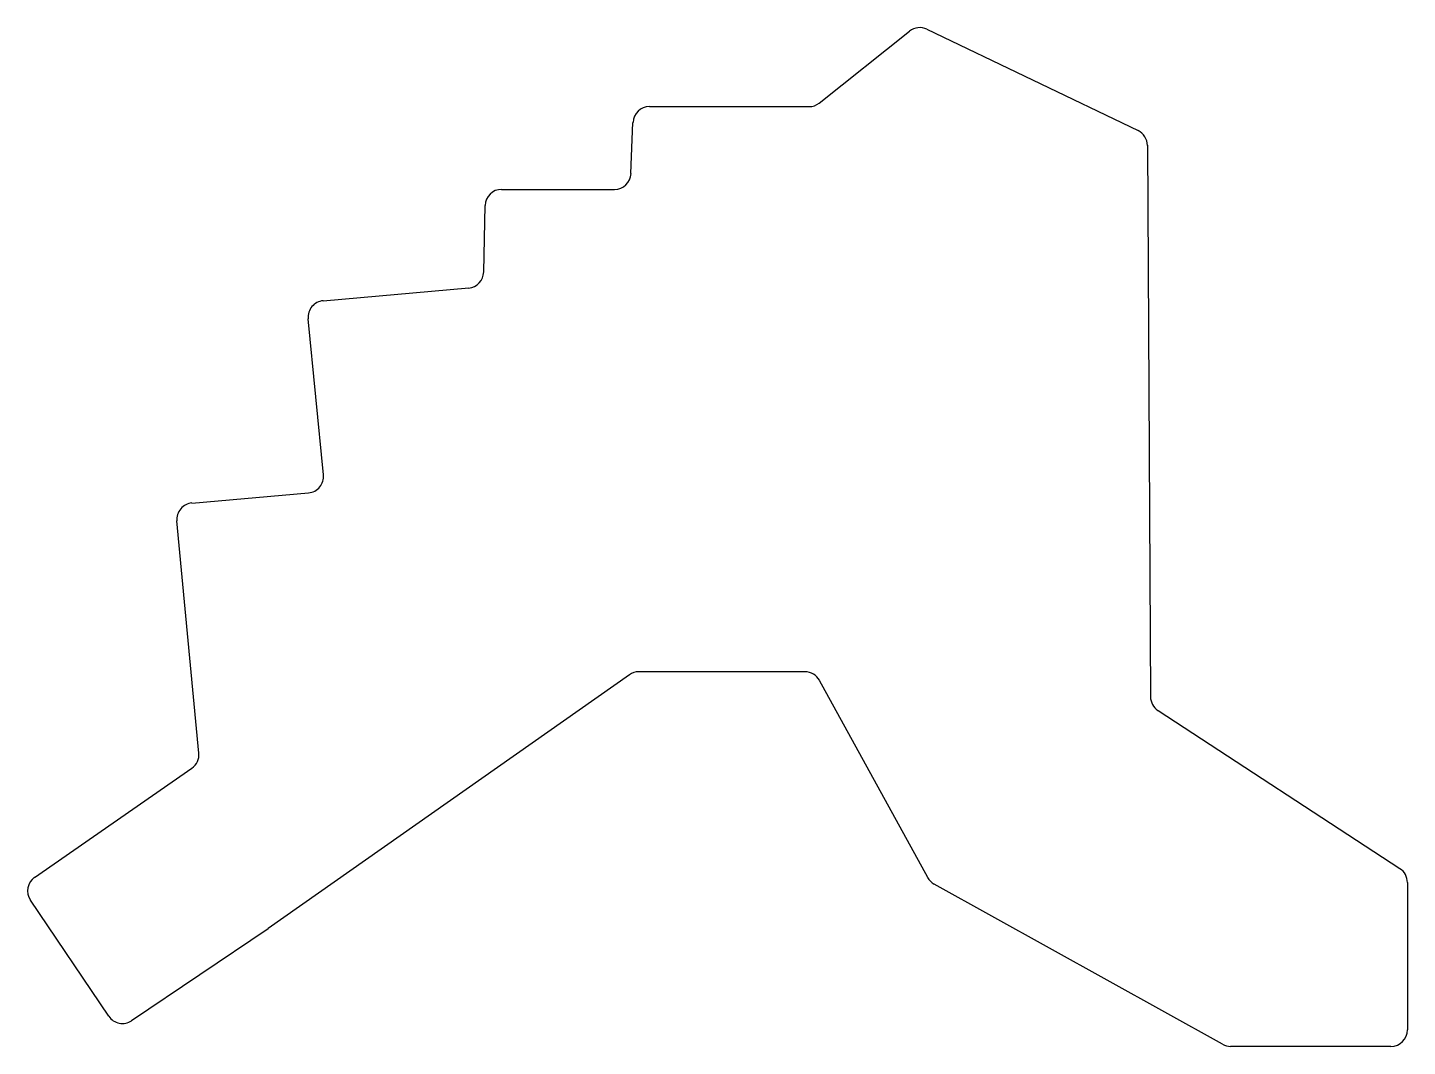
# Model space of a CAD drawing. Header units: millimetres. Extents: x 42 to 209, y -169 to -45.
import ezdxf

# ---------------------------------------------------------------- set-up
doc = ezdxf.new("R2010")
doc.units = ezdxf.units.MM

msp = doc.modelspace()

# ---------------------------------------------------------------- linework, layer by layer
for p, q in [((138.02, -53.93), (148.99, -45.2)), ((151.1, -44.96), (176.74, -57.27)), ((117.39, -54.36), (136.77, -54.36)), ((115.14, -62.49), (115.39, -56.29)), ((177.88, -59.06), (178.26, -126.04)), ((99.43, -64.41), (113.15, -64.41)), ((97.25, -74.44), (97.43, -66.37)), ((77.75, -77.94), (95.43, -76.39)), ((77.79, -99.08), (75.93, -80.12)), ((61.8, -102.51), (75.97, -101.27)), ((62.65, -132.88), (59.98, -104.69)), ((114.95, -123.38), (71.08, -154.2)), ((136.28, -123.01), (116.1, -123.01)), ((151.19, -148.01), (138.04, -124.05)), ((179.17, -127.7), (208.56, -146.92)), ((42.7, -147.98), (61.8, -134.71)), ((187.02, -168.26), (151.97, -148.79)), ((209.47, -148.6), (209.47, -166.51)), ((51.71, -164.85), (42.18, -150.74)), ((71.05, -154.22), (54.48, -165.39)), ((207.47, -168.51), (187.99, -168.51))]:
    msp.add_line(p, q)
for centre, start, end in [((150.23, -46.76), 64.3456, 128.5198), ((117.39, -56.36), 90, 177.7208), ((136.77, -52.36), 270, 308.5198), ((175.88, -59.08), 0.3307, 64.3456), ((113.15, -62.41), 270, 357.7208), ((99.43, -66.41), 90, 178.7737), ((95.25, -74.4), 275, 358.7737), ((77.92, -79.93), 95, 185.5862), ((75.8, -99.28), 275, 5.5862), ((61.98, -104.5), 95, 185.4002), ((116.1, -125.01), 90, 125.0884), ((136.28, -125.01), 28.7677, 90), ((180.26, -126.03), 180.3307, 236.8215), ((60.66, -133.07), 304.7799, 5.4002), ((207.47, -148.6), 0, 56.8215), ((43.84, -149.62), 124.7799, 214), ((152.94, -147.05), 208.7677, 240.9454), ((69.93, -152.56), 304, 305.0884), ((53.36, -163.74), 214, 304), ((207.47, -166.51), 270, 0), ((187.99, -166.51), 240.9454, 270)]:
    msp.add_arc(centre, 2, start, end)

doc.saveas('drawing.dxf')
